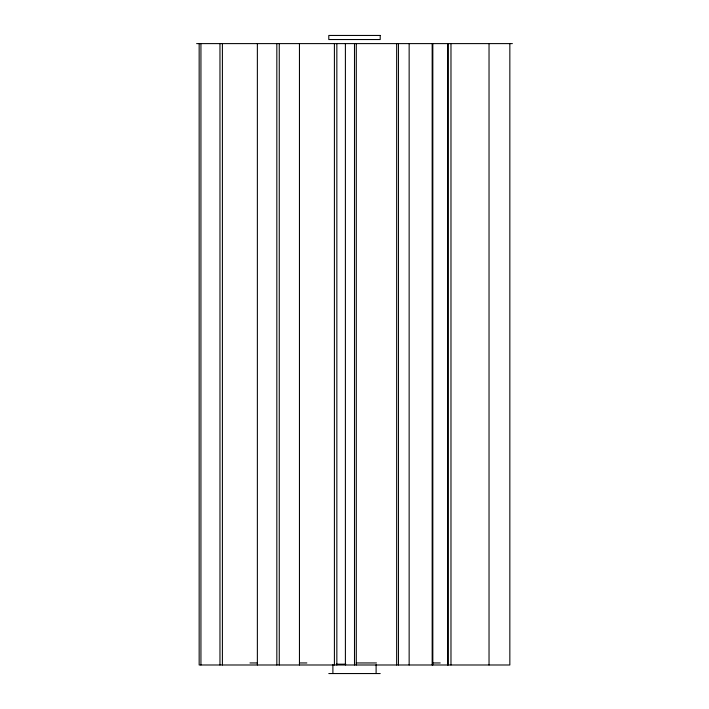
<?xml version="1.0" encoding="UTF-8"?>
<svg xmlns="http://www.w3.org/2000/svg" width="709" height="709" viewBox="0 0 709 709"><rect width="100%" height="100%" fill="white"/><g stroke="black" fill="none" stroke-linecap="round" stroke-linejoin="round"><path stroke-width="1.06" d="M196.615 43.604L512.385 43.604M249.976 662.95L257.367 662.95M299.455 662.95L306.837 662.95M356.29 662.95L376.47 662.95M432.499 662.95L440.218 662.95M336.323 664.173L345.779 664.173M328.79 673.55L380.21 673.55M509.842 43.604L509.842 664.989L199.158 664.989L199.158 43.604M489.033 43.604L489.033 664.989M450.977 43.604L450.977 664.989M448.256 43.604L448.256 664.989M447.601 43.604L447.601 664.989M432.827 43.604L432.827 664.989M432.171 43.604L432.171 664.989M409.146 43.604L409.146 664.989M398.44 43.604L398.44 664.989M396.65 43.604L396.65 664.989M376.107 664.696L376.107 673.55M356.29 43.604L356.29 664.989M354.5 43.604L354.5 664.989M345.398 43.604L345.398 664.989M336.846 43.604L336.846 664.989M334.409 43.604L334.409 664.989M332.893 664.696L332.893 673.55M299.455 43.604L299.455 664.989M279.266 43.604L279.266 664.989M276.829 43.604L276.829 664.989M257.367 43.604L257.367 664.989M222.404 43.604L222.404 664.989M219.967 43.604L219.967 664.989M200.939 43.604L200.939 664.989M380.21 35.45L328.79 35.45L328.79 39.527L380.21 39.527L380.21 35.45"/></g></svg>
